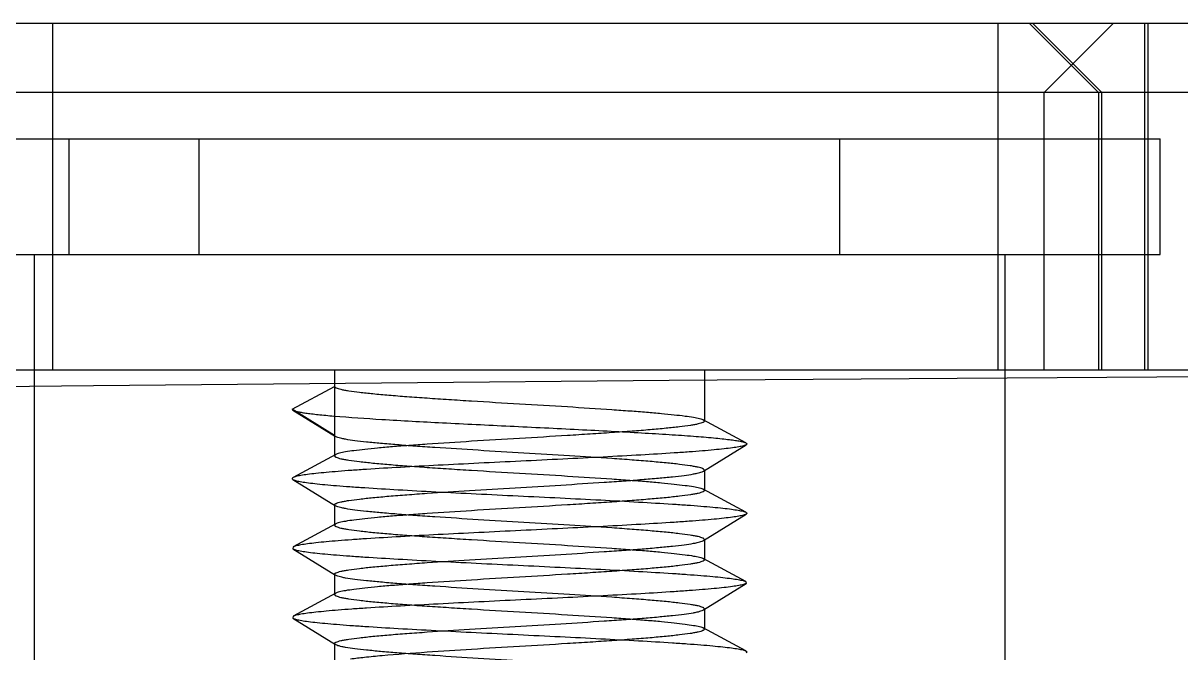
# Model space of a CAD drawing. Header units: inches. Extents: x -64 to 911, y 30 to 355.
# Drawn here: x 660.2 to 665.21, y 134.47 to 137.19 of the extents above; entities that cross this region are included whole.
import ezdxf

# ---------------------------------------------------------------- set-up
doc = ezdxf.new("R2010")
doc.units = ezdxf.units.IN
doc.layers.add('02___PRT_ALL_AXES', color=7, linetype='Continuous')
doc.layers.add('DEFAULT_2', color=8, linetype='Continuous')

msp = doc.modelspace()

# ---------------------------------------------------------------- linework, layer by layer
for p, q in [((515.0601, 137.1946), (833.356, 137.1946)), ((515.0601, 135.6946), (833.356, 135.6946))]:
    msp.add_line(p, q)
msp.add_arc((674.2081, -1221.0682), 1356.7628, 83.2637115, 96.7362885)
at = {"layer": '02___PRT_ALL_AXES'}
for p, q in [((660.251, 136.1946), (660.251, 135.6946)), ((664.451, 136.1946), (664.451, 135.6946)), ((660.251, 135.6946), (660.251, 132.2946)), ((664.451, 135.6946), (664.451, 132.2946))]:
    msp.add_line(p, q, dxfattribs=at)
at = {"layer": 'DEFAULT_2'}
for p, q in [((660.331, 137.1946), (660.331, 135.6946)), ((664.421, 137.1946), (664.421, 135.6946)), ((664.856, 136.8946), (664.556, 137.1946)), ((664.871, 136.8946), (664.571, 137.1946)), ((664.921, 137.1946), (664.621, 136.8946)), ((665.056, 135.6946), (665.056, 137.1946)), ((665.071, 135.6946), (665.071, 137.1946)), ((809.2147, 136.8946), (522.326, 136.8946)), ((664.621, 135.6946), (664.621, 136.8946)), ((664.856, 136.8946), (664.856, 135.6946)), ((664.871, 135.6946), (664.871, 136.8946)), ((654.8597, 136.6946), (665.1223, 136.6946)), ((660.4023, 136.1946), (660.4023, 136.6946)), ((660.9654, 136.1946), (660.9654, 136.6946)), ((663.7366, 136.1946), (663.7366, 136.6946)), ((665.1223, 136.1946), (665.1223, 136.6946)), ((654.8597, 136.1946), (665.1223, 136.1946)), ((661.551, 135.6946), (661.551, 135.3232)), ((663.151, 135.6946), (663.151, 135.4732)), ((661.3675, 135.5246), (661.551, 135.6232)), ((661.551, 135.411), (661.3675, 135.5246)), ((661.3675, 135.5246), (661.3705, 135.5208)), ((661.3705, 135.5208), (661.5547, 135.4065)), ((663.3305, 135.3789), (663.1461, 135.4785)), ((663.1461, 135.4785), (663.151, 135.4733)), ((661.5547, 135.4065), (661.551, 135.411)), ((663.1473, 135.2565), (663.3315, 135.3708)), ((661.5559, 135.3285), (661.3714, 135.2289)), ((661.5559, 135.3285), (661.551, 135.3232)), ((663.1473, 135.2565), (663.151, 135.2611)), ((663.151, 135.261), (663.151, 135.1732)), ((661.3705, 135.2208), (661.5547, 135.1065)), ((663.3305, 135.0789), (663.1461, 135.1785)), ((663.1461, 135.1785), (663.151, 135.1733)), ((661.5547, 135.1065), (661.551, 135.1111)), ((661.551, 135.111), (661.551, 135.0232)), ((663.1473, 134.9565), (663.3315, 135.0708)), ((661.5559, 135.0285), (661.3714, 134.9289)), ((661.5559, 135.0285), (661.551, 135.0232)), ((663.1473, 134.9565), (663.151, 134.9611)), ((663.151, 134.961), (663.151, 134.8732)), ((661.3714, 134.9289), (661.3705, 134.9208)), ((661.3705, 134.9208), (661.5547, 134.8065)), ((663.3305, 134.7789), (663.1461, 134.8785)), ((663.1461, 134.8785), (663.151, 134.8733)), ((661.5547, 134.8065), (661.551, 134.8111)), ((661.551, 134.811), (661.551, 134.7232)), ((663.1473, 134.6565), (663.3315, 134.7708)), ((663.3305, 134.7789), (663.3315, 134.7708)), ((661.5559, 134.7285), (661.3714, 134.6289)), ((661.5559, 134.7285), (661.551, 134.7232)), ((663.1473, 134.6565), (663.151, 134.661)), ((663.151, 134.661), (663.151, 134.5732)), ((661.3714, 134.6289), (661.3705, 134.6208)), ((661.3705, 134.6208), (661.5547, 134.5065)), ((663.3305, 134.4789), (663.1461, 134.5785)), ((663.1461, 134.5785), (663.151, 134.5732)), ((661.5547, 134.5065), (661.551, 134.5111)), ((661.551, 134.511), (661.551, 134.4232))]:
    msp.add_line(p, q, dxfattribs=at)
for points, knots in [([(661.551, 135.6232), (661.551, 135.6221), (661.5524, 135.6201), (661.555, 135.6184), (661.5595, 135.6161), (661.5674, 135.6134), (661.5793, 135.6104), (661.5945, 135.6073), (661.6211, 135.6029), (661.662, 135.5976), (661.7199, 135.5915), (661.7885, 135.5853), (661.8667, 135.5792), (661.9533, 135.573), (662.0466, 135.5668), (662.1799, 135.5584), (662.351, 135.5482), (662.5534, 135.5362), (662.6867, 135.5277), (662.751, 135.5232)], [0, 0, 0, 0, 0.002951, 0.005145, 0.007941, 0.015462, 0.025645, 0.038495, 0.053985, 0.092669, 0.1411, 0.19848, 0.263849, 0.336102, 0.414008, 0.496243, 0.668052, 0.839852, 1, 1, 1, 1]), ([(661.3705, 135.5208), (661.3728, 135.5194), (661.3791, 135.517), (661.3909, 135.514), (661.4071, 135.5109), (661.4274, 135.5077), (661.4519, 135.5046), (661.4926, 135.5001), (661.5251, 135.4971), (661.548, 135.4952)], [0, 0, 0, 0, 0.04471, 0.112491, 0.203751, 0.318314, 0.455838, 0.615766, 1, 1, 1, 1]), ([(661.548, 135.4952), (661.617, 135.4894), (661.7734, 135.4791), (662.0274, 135.4653), (662.2622, 135.4539), (662.4586, 135.4444), (662.6045, 135.4372), (662.7445, 135.43), (662.8754, 135.4228), (662.9942, 135.4157), (663.0981, 135.4086), (663.1742, 135.4024), (663.2259, 135.3973), (663.2572, 135.3937), (663.2833, 135.3902), (663.3041, 135.3867), (663.3193, 135.3832), (663.3275, 135.3805), (663.3305, 135.3789)], [0, 0, 0, 0, 0.116215, 0.263038, 0.427014, 0.510758, 0.5931, 0.672139, 0.746052, 0.813137, 0.871851, 0.920849, 0.941346, 0.959022, 0.973777, 0.985542, 0.994277, 1, 1, 1, 1]), ([(662.751, 135.5232), (662.777, 135.5214), (662.827, 135.5179), (662.8983, 135.5124), (662.9622, 135.5069), (663.0176, 135.5014), (663.064, 135.4959), (663.1006, 135.4905), (663.1248, 135.4858), (663.1388, 135.4817), (663.144, 135.4796), (663.1461, 135.4785)], [0, 0, 0, 0, 0.196693, 0.37717, 0.538715, 0.679239, 0.796913, 0.890175, 0.957973, 0.982173, 1, 1, 1, 1]), ([(663.151, 135.4733), (663.151, 135.4721), (663.1496, 135.4702), (663.147, 135.4684), (663.1425, 135.4661), (663.1347, 135.4634), (663.1228, 135.4604), (663.1076, 135.4573), (663.081, 135.4529), (663.04, 135.4476), (662.9822, 135.4415), (662.9136, 135.4353), (662.8353, 135.4292), (662.7488, 135.423), (662.6555, 135.4168), (662.5221, 135.4085), (662.351, 135.3982), (662.1486, 135.3862), (662.0153, 135.3777), (661.951, 135.3732)], [0, 0, 0, 0, 0.002946, 0.005136, 0.007926, 0.015442, 0.025615, 0.038456, 0.053942, 0.09261, 0.141033, 0.198411, 0.263781, 0.33604, 0.413953, 0.496193, 0.668011, 0.839832, 1, 1, 1, 1]), ([(662.751, 135.311), (662.6898, 135.3153), (662.5629, 135.3234), (662.3698, 135.3349), (662.1756, 135.3465), (662.0186, 135.3564), (661.9014, 135.3645), (661.8231, 135.3704), (661.753, 135.3762), (661.6922, 135.3821), (661.6417, 135.3879), (661.6064, 135.393), (661.5839, 135.3972), (661.5714, 135.4001), (661.5619, 135.403), (661.5567, 135.4052), (661.5547, 135.4065)], [0, 0, 0, 0, 0.153215, 0.317568, 0.482925, 0.639047, 0.710595, 0.776296, 0.835139, 0.886221, 0.928765, 0.962148, 0.975256, 0.985931, 0.994162, 1, 1, 1, 1]), ([(663.3315, 135.3708), (663.3301, 135.3699), (663.3263, 135.3683), (663.316, 135.365), (663.2978, 135.3613), (663.2699, 135.357), (663.2341, 135.3527), (663.1907, 135.3483), (663.1401, 135.344), (663.0826, 135.3396), (662.994, 135.3334), (662.8702, 135.326), (662.7094, 135.3173), (662.5362, 135.3086), (662.3567, 135.2999), (662.177, 135.2911), (662.0032, 135.2824), (661.8415, 135.2737), (661.7167, 135.2663), (661.6271, 135.2602), (661.5688, 135.2558), (661.5173, 135.2514), (661.4729, 135.247), (661.4362, 135.2427), (661.4073, 135.2384), (661.3882, 135.2347), (661.3772, 135.2314), (661.3731, 135.2298), (661.3714, 135.2289)], [0, 0, 0, 0, 0.002611, 0.006215, 0.016495, 0.030864, 0.049236, 0.071467, 0.097374, 0.12674, 0.159315, 0.232952, 0.315766, 0.404918, 0.497344, 0.589872, 0.679323, 0.762625, 0.836921, 0.869882, 0.899668, 0.926026, 0.948731, 0.9676, 0.982482, 0.993281, 0.997144, 1, 1, 1, 1]), ([(661.951, 135.3732), (661.9249, 135.3714), (661.875, 135.3679), (661.8036, 135.3624), (661.7398, 135.3569), (661.6843, 135.3514), (661.638, 135.3459), (661.6014, 135.3405), (661.5772, 135.3358), (661.5632, 135.3317), (661.558, 135.3296), (661.5559, 135.3285)], [0, 0, 0, 0, 0.196709, 0.377163, 0.538697, 0.679227, 0.796903, 0.890174, 0.957969, 0.982175, 1, 1, 1, 1]), ([(663.3305, 135.3789), (663.3316, 135.3783), (663.3332, 135.3773), (663.3346, 135.3753), (663.3345, 135.3738), (663.3336, 135.3722), (663.3324, 135.3714), (663.3315, 135.3708)], [0, 0, 0, 0, 0.316104, 0.524236, 0.615623, 0.718573, 1, 1, 1, 1]), ([(661.551, 135.3232), (661.551, 135.3221), (661.5524, 135.3201), (661.555, 135.3184), (661.5595, 135.3161), (661.5674, 135.3134), (661.5793, 135.3104), (661.5945, 135.3073), (661.6211, 135.3029), (661.6621, 135.2976), (661.7199, 135.2915), (661.7885, 135.2853), (661.8667, 135.2792), (661.9533, 135.273), (662.0466, 135.2668), (662.1799, 135.2584), (662.351, 135.2482), (662.5534, 135.2362), (662.6867, 135.2277), (662.751, 135.2232)], [0, 0, 0, 0, 0.002951, 0.005147, 0.007944, 0.015466, 0.025647, 0.038499, 0.05399, 0.092674, 0.141104, 0.198485, 0.263857, 0.336107, 0.414011, 0.496244, 0.668052, 0.839855, 1, 1, 1, 1]), ([(663.151, 135.2611), (663.151, 135.2622), (663.1496, 135.2642), (663.147, 135.2659), (663.1424, 135.2682), (663.1346, 135.2709), (663.1227, 135.2739), (663.1075, 135.277), (663.0809, 135.2814), (663.0399, 135.2867), (662.9821, 135.2928), (662.9135, 135.299), (662.8352, 135.3051), (662.78, 135.3091), (662.751, 135.311)], [0, 0, 0, 0, 0.008786, 0.015321, 0.023648, 0.046042, 0.076335, 0.114577, 0.160673, 0.27577, 0.419851, 0.590553, 0.785114, 1, 1, 1, 1]), ([(661.951, 135.161), (662.0122, 135.1653), (662.1391, 135.1734), (662.3322, 135.1849), (662.5264, 135.1965), (662.6834, 135.2064), (662.8006, 135.2145), (662.8789, 135.2204), (662.949, 135.2262), (663.0098, 135.2321), (663.0603, 135.2379), (663.0956, 135.243), (663.1181, 135.2472), (663.1306, 135.2501), (663.1401, 135.253), (663.1453, 135.2552), (663.1473, 135.2565)], [0, 0, 0, 0, 0.153219, 0.317585, 0.482945, 0.639064, 0.710611, 0.776315, 0.83516, 0.886237, 0.928778, 0.962155, 0.975262, 0.985932, 0.994163, 1, 1, 1, 1]), ([(661.3714, 135.2289), (661.3704, 135.2283), (661.3688, 135.2273), (661.3674, 135.2253), (661.3675, 135.2238), (661.3684, 135.2222), (661.3696, 135.2214), (661.3705, 135.2208)], [0, 0, 0, 0, 0.316081, 0.524228, 0.615626, 0.718557, 1, 1, 1, 1]), ([(661.3705, 135.2208), (661.3719, 135.2199), (661.3757, 135.2183), (661.386, 135.215), (661.4042, 135.2113), (661.4321, 135.207), (661.4679, 135.2027), (661.5113, 135.1983), (661.5619, 135.194), (661.6193, 135.1896), (661.708, 135.1834), (661.8318, 135.176), (661.9926, 135.1673), (662.1657, 135.1586), (662.3453, 135.1499), (662.525, 135.1411), (662.6988, 135.1324), (662.8605, 135.1237), (662.9853, 135.1163), (663.0749, 135.1102), (663.1332, 135.1058), (663.1847, 135.1014), (663.229, 135.097), (663.2658, 135.0927), (663.2947, 135.0884), (663.3138, 135.0847), (663.3248, 135.0814), (663.3289, 135.0798), (663.3305, 135.0789)], [0, 0, 0, 0, 0.002611, 0.006216, 0.016495, 0.030865, 0.049236, 0.071467, 0.097374, 0.12674, 0.159315, 0.232952, 0.315766, 0.404918, 0.497344, 0.589872, 0.679323, 0.762625, 0.836921, 0.869882, 0.899668, 0.926025, 0.948731, 0.9676, 0.982482, 0.99328, 0.997143, 1, 1, 1, 1]), ([(662.751, 135.2232), (662.777, 135.2214), (662.827, 135.2179), (662.8983, 135.2124), (662.9622, 135.2069), (663.0176, 135.2014), (663.064, 135.1959), (663.1006, 135.1905), (663.1248, 135.1858), (663.1388, 135.1817), (663.144, 135.1796), (663.1461, 135.1785)], [0, 0, 0, 0, 0.196688, 0.377164, 0.538712, 0.679237, 0.796915, 0.890178, 0.957977, 0.982175, 1, 1, 1, 1]), ([(661.551, 135.1111), (661.551, 135.1123), (661.5524, 135.1142), (661.555, 135.1159), (661.5596, 135.1182), (661.5674, 135.1209), (661.5793, 135.1239), (661.5945, 135.127), (661.6211, 135.1314), (661.6621, 135.1367), (661.7199, 135.1428), (661.7885, 135.149), (661.8668, 135.1551), (661.922, 135.1591), (661.951, 135.161)], [0, 0, 0, 0, 0.008793, 0.015335, 0.023667, 0.046068, 0.076369, 0.114618, 0.160717, 0.275825, 0.419907, 0.590602, 0.785144, 1, 1, 1, 1]), ([(663.151, 135.1733), (663.151, 135.1721), (663.1496, 135.1702), (663.147, 135.1684), (663.1425, 135.1661), (663.1347, 135.1634), (663.1228, 135.1604), (663.1076, 135.1573), (663.081, 135.1529), (663.04, 135.1476), (662.9822, 135.1415), (662.9136, 135.1353), (662.8353, 135.1292), (662.7488, 135.123), (662.6555, 135.1168), (662.5221, 135.1084), (662.351, 135.0982), (662.1486, 135.0862), (662.0153, 135.0777), (661.951, 135.0732)], [0, 0, 0, 0, 0.002947, 0.005136, 0.007927, 0.015443, 0.025617, 0.038458, 0.053945, 0.092616, 0.141039, 0.198415, 0.263784, 0.336042, 0.413954, 0.496196, 0.668015, 0.839831, 1, 1, 1, 1]), ([(662.751, 135.011), (662.6898, 135.0153), (662.5629, 135.0234), (662.3698, 135.0349), (662.1756, 135.0465), (662.0185, 135.0564), (661.9014, 135.0645), (661.823, 135.0704), (661.753, 135.0762), (661.6922, 135.0821), (661.6417, 135.0879), (661.6064, 135.093), (661.5839, 135.0972), (661.5714, 135.1001), (661.5619, 135.103), (661.5567, 135.1052), (661.5547, 135.1065)], [0, 0, 0, 0, 0.153219, 0.317574, 0.482931, 0.639056, 0.710605, 0.776306, 0.83515, 0.886228, 0.928771, 0.962153, 0.97526, 0.985931, 0.994163, 1, 1, 1, 1]), ([(663.3315, 135.0708), (663.3301, 135.0699), (663.3263, 135.0683), (663.316, 135.065), (663.2978, 135.0613), (663.2699, 135.057), (663.2341, 135.0527), (663.1907, 135.0483), (663.1401, 135.0439), (663.0826, 135.0396), (662.994, 135.0334), (662.8702, 135.026), (662.7094, 135.0173), (662.5362, 135.0086), (662.3567, 134.9999), (662.177, 134.9911), (662.0032, 134.9824), (661.8415, 134.9737), (661.7167, 134.9663), (661.6271, 134.9602), (661.5688, 134.9558), (661.5173, 134.9514), (661.4729, 134.947), (661.4362, 134.9427), (661.4073, 134.9384), (661.3882, 134.9347), (661.3772, 134.9314), (661.3731, 134.9298), (661.3714, 134.9289)], [0, 0, 0, 0, 0.002611, 0.006217, 0.016495, 0.030866, 0.049236, 0.071468, 0.097374, 0.126741, 0.159315, 0.232952, 0.315766, 0.404918, 0.497344, 0.589872, 0.679323, 0.762625, 0.836921, 0.869881, 0.899668, 0.926024, 0.948731, 0.967599, 0.982482, 0.993279, 0.997143, 1, 1, 1, 1]), ([(661.951, 135.0732), (661.9249, 135.0714), (661.875, 135.0679), (661.8036, 135.0624), (661.7398, 135.0569), (661.6843, 135.0514), (661.638, 135.0459), (661.6014, 135.0405), (661.5772, 135.0358), (661.5632, 135.0317), (661.558, 135.0296), (661.5559, 135.0285)], [0, 0, 0, 0, 0.196694, 0.377169, 0.538708, 0.679229, 0.796904, 0.89017, 0.957973, 0.982173, 1, 1, 1, 1]), ([(663.3305, 135.0789), (663.3316, 135.0783), (663.3332, 135.0773), (663.3346, 135.0753), (663.3345, 135.0738), (663.3336, 135.0722), (663.3324, 135.0714), (663.3315, 135.0708)], [0, 0, 0, 0, 0.316082, 0.524236, 0.615651, 0.718581, 1, 1, 1, 1]), ([(661.551, 135.0232), (661.551, 135.0221), (661.5524, 135.0201), (661.555, 135.0184), (661.5595, 135.0161), (661.5674, 135.0134), (661.5793, 135.0104), (661.5945, 135.0073), (661.6211, 135.0029), (661.662, 134.9976), (661.7199, 134.9915), (661.7885, 134.9853), (661.8667, 134.9792), (661.9532, 134.973), (662.0466, 134.9668), (662.1799, 134.9584), (662.351, 134.9482), (662.5534, 134.9362), (662.6867, 134.9277), (662.751, 134.9232)], [0, 0, 0, 0, 0.002951, 0.005144, 0.007939, 0.015463, 0.025642, 0.03849, 0.053982, 0.092659, 0.141089, 0.19847, 0.263839, 0.336093, 0.413997, 0.496228, 0.668038, 0.839847, 1, 1, 1, 1]), ([(663.151, 134.9611), (663.151, 134.9622), (663.1496, 134.9641), (663.147, 134.9659), (663.1424, 134.9682), (663.1346, 134.9709), (663.1227, 134.9739), (663.1075, 134.977), (663.0809, 134.9814), (663.0399, 134.9867), (662.9821, 134.9928), (662.9135, 134.9989), (662.8352, 135.0051), (662.78, 135.0091), (662.751, 135.011)], [0, 0, 0, 0, 0.008781, 0.015312, 0.023635, 0.04602, 0.076306, 0.114544, 0.160637, 0.275732, 0.419816, 0.590523, 0.785097, 1, 1, 1, 1]), ([(661.951, 134.861), (662.0122, 134.8653), (662.1391, 134.8734), (662.3322, 134.8849), (662.5264, 134.8965), (662.6834, 134.9064), (662.8006, 134.9145), (662.8789, 134.9204), (662.949, 134.9262), (663.0098, 134.9321), (663.0603, 134.9379), (663.0956, 134.943), (663.1181, 134.9472), (663.1306, 134.9501), (663.1401, 134.953), (663.1453, 134.9552), (663.1473, 134.9565)], [0, 0, 0, 0, 0.153218, 0.317584, 0.482947, 0.639065, 0.710611, 0.776314, 0.835159, 0.886236, 0.928778, 0.962156, 0.975263, 0.985933, 0.994163, 1, 1, 1, 1]), ([(661.3705, 134.9208), (661.3719, 134.9199), (661.3757, 134.9183), (661.386, 134.915), (661.4042, 134.9113), (661.4321, 134.907), (661.4679, 134.9027), (661.5113, 134.8983), (661.5619, 134.8939), (661.6193, 134.8896), (661.708, 134.8834), (661.8318, 134.876), (661.9926, 134.8673), (662.1657, 134.8586), (662.3453, 134.8499), (662.525, 134.8411), (662.6988, 134.8324), (662.8605, 134.8237), (662.9853, 134.8163), (663.0749, 134.8102), (663.1332, 134.8058), (663.1847, 134.8014), (663.229, 134.797), (663.2658, 134.7927), (663.2947, 134.7884), (663.3138, 134.7847), (663.3248, 134.7814), (663.3289, 134.7798), (663.3305, 134.7789)], [0, 0, 0, 0, 0.002611, 0.006217, 0.016495, 0.030866, 0.049236, 0.071468, 0.097374, 0.126741, 0.159315, 0.232952, 0.315766, 0.404918, 0.497344, 0.589872, 0.679323, 0.762625, 0.836921, 0.869881, 0.899668, 0.926024, 0.948731, 0.967598, 0.982482, 0.993279, 0.997142, 1, 1, 1, 1]), ([(662.751, 134.9232), (662.777, 134.9214), (662.827, 134.9179), (662.8983, 134.9124), (662.9622, 134.9069), (663.0176, 134.9014), (663.064, 134.8959), (663.1006, 134.8905), (663.1248, 134.8858), (663.1388, 134.8817), (663.144, 134.8796), (663.1461, 134.8785)], [0, 0, 0, 0, 0.196687, 0.377166, 0.538714, 0.67924, 0.796917, 0.890181, 0.95798, 0.982176, 1, 1, 1, 1]), ([(661.551, 134.8111), (661.551, 134.8123), (661.5524, 134.8142), (661.555, 134.8159), (661.5596, 134.8182), (661.5674, 134.8209), (661.5793, 134.8239), (661.5945, 134.827), (661.6211, 134.8314), (661.6621, 134.8367), (661.7199, 134.8428), (661.7885, 134.849), (661.8668, 134.8551), (661.922, 134.8591), (661.951, 134.861)], [0, 0, 0, 0, 0.008795, 0.015339, 0.023673, 0.046078, 0.076382, 0.114633, 0.160732, 0.27584, 0.41992, 0.590611, 0.785151, 1, 1, 1, 1]), ([(663.151, 134.8733), (663.151, 134.8721), (663.1496, 134.8702), (663.147, 134.8684), (663.1425, 134.8661), (663.1347, 134.8634), (663.1228, 134.8604), (663.1076, 134.8573), (663.081, 134.8529), (663.04, 134.8476), (662.9822, 134.8415), (662.9136, 134.8353), (662.8353, 134.8292), (662.7488, 134.823), (662.6555, 134.8168), (662.5221, 134.8085), (662.351, 134.7982), (662.1486, 134.7862), (662.0153, 134.7777), (661.951, 134.7732)], [0, 0, 0, 0, 0.002946, 0.005135, 0.007925, 0.01544, 0.025613, 0.038453, 0.053939, 0.092609, 0.141032, 0.198407, 0.263774, 0.33603, 0.413943, 0.496185, 0.668011, 0.839829, 1, 1, 1, 1]), ([(662.751, 134.711), (662.6898, 134.7153), (662.5629, 134.7234), (662.3698, 134.7349), (662.1756, 134.7465), (662.0186, 134.7564), (661.9014, 134.7645), (661.823, 134.7704), (661.753, 134.7762), (661.6922, 134.7821), (661.6417, 134.7879), (661.6064, 134.793), (661.5839, 134.7972), (661.5714, 134.8001), (661.5619, 134.803), (661.5567, 134.8052), (661.5547, 134.8065)], [0, 0, 0, 0, 0.153219, 0.317575, 0.482929, 0.639053, 0.710603, 0.776306, 0.83515, 0.886228, 0.92877, 0.962153, 0.97526, 0.985931, 0.994164, 1, 1, 1, 1]), ([(663.3315, 134.7708), (663.3301, 134.7699), (663.3263, 134.7683), (663.316, 134.765), (663.2978, 134.7613), (663.2699, 134.757), (663.2341, 134.7527), (663.1907, 134.7483), (663.1401, 134.7439), (663.0826, 134.7396), (662.994, 134.7334), (662.8702, 134.726), (662.7094, 134.7173), (662.5362, 134.7086), (662.3567, 134.6999), (662.177, 134.6911), (662.0032, 134.6824), (661.8415, 134.6737), (661.7167, 134.6663), (661.6271, 134.6602), (661.5688, 134.6558), (661.5173, 134.6514), (661.4729, 134.647), (661.4362, 134.6427), (661.4073, 134.6384), (661.3882, 134.6347), (661.3772, 134.6314), (661.3731, 134.6298), (661.3714, 134.6289)], [0, 0, 0, 0, 0.002611, 0.006217, 0.016495, 0.030866, 0.049236, 0.071468, 0.097374, 0.126741, 0.159315, 0.232952, 0.315766, 0.404918, 0.497344, 0.589872, 0.679323, 0.762625, 0.836921, 0.869881, 0.899668, 0.926024, 0.948731, 0.967598, 0.982482, 0.993279, 0.997142, 1, 1, 1, 1]), ([(661.951, 134.7732), (661.9249, 134.7714), (661.875, 134.7679), (661.8036, 134.7624), (661.7398, 134.7569), (661.6843, 134.7514), (661.638, 134.7459), (661.6014, 134.7405), (661.5772, 134.7358), (661.5632, 134.7317), (661.558, 134.7296), (661.5559, 134.7285)], [0, 0, 0, 0, 0.196695, 0.377171, 0.538714, 0.679235, 0.796907, 0.890171, 0.957972, 0.982173, 1, 1, 1, 1]), ([(661.551, 134.7232), (661.551, 134.7221), (661.5524, 134.7202), (661.555, 134.7184), (661.5595, 134.7161), (661.5673, 134.7134), (661.5792, 134.7104), (661.5944, 134.7073), (661.621, 134.7029), (661.662, 134.6976), (661.7198, 134.6915), (661.7884, 134.6853), (661.8667, 134.6792), (661.9532, 134.673), (662.0465, 134.6668), (662.1799, 134.6584), (662.351, 134.6482), (662.5533, 134.6362), (662.6867, 134.6277), (662.751, 134.6232)], [0, 0, 0, 0, 0.002949, 0.00514, 0.007933, 0.015453, 0.025628, 0.038472, 0.05396, 0.092632, 0.141056, 0.198435, 0.263805, 0.336061, 0.41397, 0.496206, 0.668022, 0.839839, 1, 1, 1, 1]), ([(663.151, 134.661), (663.151, 134.6622), (663.1496, 134.6641), (663.147, 134.6659), (663.1425, 134.6682), (663.1346, 134.6709), (663.1227, 134.6739), (663.1075, 134.677), (663.0809, 134.6814), (663.0399, 134.6867), (662.9821, 134.6928), (662.9135, 134.6989), (662.8352, 134.7051), (662.78, 134.7091), (662.751, 134.711)], [0, 0, 0, 0, 0.008779, 0.015303, 0.023617, 0.045999, 0.076283, 0.11451, 0.160603, 0.275693, 0.419792, 0.590503, 0.785066, 1, 1, 1, 1]), ([(661.951, 134.561), (662.0122, 134.5653), (662.1391, 134.5734), (662.3322, 134.5849), (662.5264, 134.5965), (662.6834, 134.6064), (662.8006, 134.6145), (662.8789, 134.6204), (662.949, 134.6262), (663.0098, 134.6321), (663.0603, 134.6379), (663.0956, 134.643), (663.1181, 134.6472), (663.1306, 134.6501), (663.1401, 134.653), (663.1453, 134.6552), (663.1473, 134.6565)], [0, 0, 0, 0, 0.153216, 0.31758, 0.482942, 0.639062, 0.710609, 0.776311, 0.835154, 0.886236, 0.928777, 0.962154, 0.975263, 0.985935, 0.994162, 1, 1, 1, 1]), ([(661.3705, 134.6208), (661.3719, 134.6199), (661.3757, 134.6183), (661.386, 134.615), (661.4042, 134.6113), (661.4321, 134.607), (661.4679, 134.6027), (661.5113, 134.5983), (661.5619, 134.594), (661.6193, 134.5896), (661.708, 134.5834), (661.8318, 134.576), (661.9926, 134.5673), (662.1657, 134.5586), (662.3453, 134.5499), (662.525, 134.5411), (662.6988, 134.5324), (662.8605, 134.5237), (662.9853, 134.5163), (663.0749, 134.5102), (663.1332, 134.5058), (663.1847, 134.5014), (663.229, 134.497), (663.2658, 134.4927), (663.2947, 134.4884), (663.3138, 134.4847), (663.3248, 134.4814), (663.3289, 134.4798), (663.3305, 134.4789)], [0, 0, 0, 0, 0.00261, 0.006217, 0.016495, 0.030865, 0.049236, 0.071468, 0.097374, 0.126741, 0.159315, 0.232952, 0.315766, 0.404918, 0.497344, 0.589872, 0.679323, 0.762625, 0.836921, 0.869881, 0.899668, 0.926024, 0.948731, 0.967599, 0.982482, 0.993279, 0.997142, 1, 1, 1, 1]), ([(662.751, 134.6232), (662.7771, 134.6214), (662.827, 134.6179), (662.8983, 134.6124), (662.9622, 134.6069), (663.0176, 134.6014), (663.064, 134.5959), (663.1006, 134.5905), (663.1248, 134.5858), (663.1388, 134.5817), (663.144, 134.5796), (663.1461, 134.5785)], [0, 0, 0, 0, 0.196706, 0.377159, 0.538698, 0.67923, 0.796907, 0.890176, 0.957971, 0.982175, 1, 1, 1, 1]), ([(661.551, 134.5111), (661.551, 134.5123), (661.5524, 134.5142), (661.555, 134.5159), (661.5596, 134.5182), (661.5674, 134.5209), (661.5793, 134.5239), (661.5945, 134.527), (661.6211, 134.5314), (661.6621, 134.5367), (661.7199, 134.5428), (661.7885, 134.549), (661.8668, 134.5551), (661.922, 134.5591), (661.951, 134.561)], [0, 0, 0, 0, 0.008794, 0.015336, 0.023669, 0.046072, 0.076374, 0.114624, 0.160722, 0.275827, 0.419908, 0.590601, 0.785144, 1, 1, 1, 1]), ([(663.151, 134.5732), (663.151, 134.5721), (663.1496, 134.5701), (663.147, 134.5684), (663.1425, 134.5661), (663.1347, 134.5634), (663.1227, 134.5604), (663.1075, 134.5573), (663.0809, 134.5529), (663.04, 134.5476), (662.9821, 134.5415), (662.9135, 134.5353), (662.8353, 134.5292), (662.7488, 134.523), (662.6554, 134.5168), (662.5221, 134.5084), (662.351, 134.4982), (662.1486, 134.4862), (662.0153, 134.4777), (661.951, 134.4732)], [0, 0, 0, 0, 0.002948, 0.005141, 0.007935, 0.015452, 0.025627, 0.038475, 0.053962, 0.092639, 0.141064, 0.198443, 0.263812, 0.336063, 0.413972, 0.496211, 0.66803, 0.839842, 1, 1, 1, 1]), ([(662.751, 134.411), (662.6898, 134.4153), (662.5629, 134.4234), (662.3698, 134.4349), (662.1756, 134.4465), (662.0186, 134.4564), (661.9014, 134.4645), (661.823, 134.4704), (661.753, 134.4762), (661.6922, 134.4821), (661.6417, 134.4879), (661.6064, 134.493), (661.5839, 134.4972), (661.5714, 134.5001), (661.5619, 134.503), (661.5567, 134.5052), (661.5547, 134.5065)], [0, 0, 0, 0, 0.153218, 0.317576, 0.482929, 0.639051, 0.710601, 0.776305, 0.835151, 0.886229, 0.928771, 0.962152, 0.97526, 0.985931, 0.994163, 1, 1, 1, 1]), ([(661.951, 134.4732), (661.8861, 134.4688), (661.7957, 134.4622), (661.6854, 134.4516), (661.64, 134.4462), (661.6201, 134.4432)], [0, 0, 0, 0, 0.587233, 0.818339, 1, 1, 1, 1]), ([(663.3305, 134.4789), (663.3316, 134.4783), (663.3332, 134.4773), (663.3346, 134.4753), (663.3345, 134.4738), (663.3336, 134.4722), (663.3324, 134.4714), (663.3315, 134.4708)], [0, 0, 0, 0, 0.316234, 0.52428, 0.615716, 0.718695, 1, 1, 1, 1])]:
    msp.add_open_spline(points, degree=3, knots=knots, dxfattribs=at)

doc.saveas('drawing.dxf')
